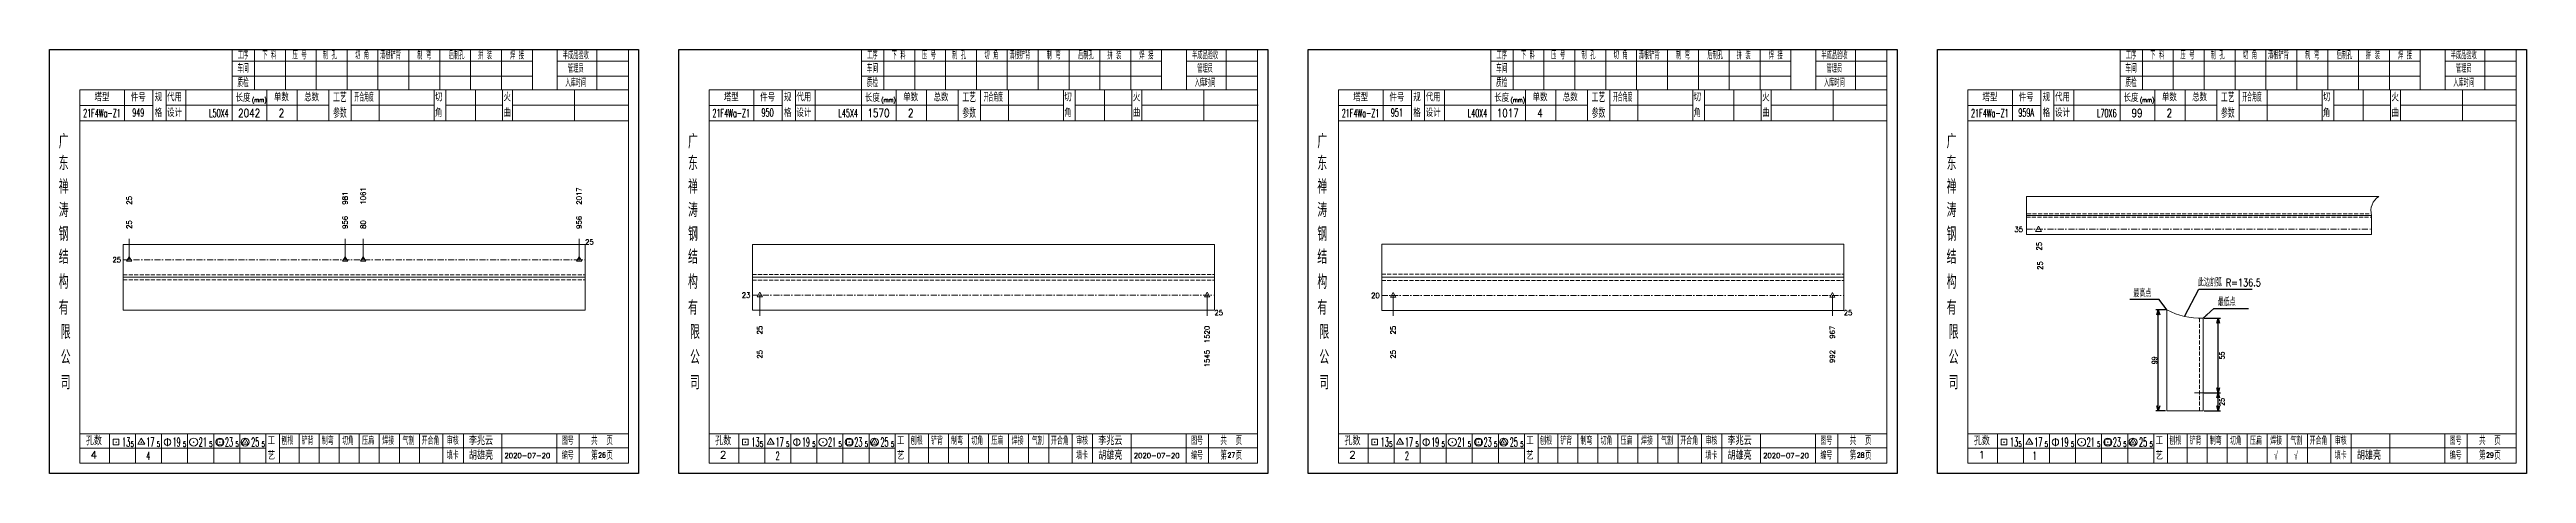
# Model space of a CAD drawing. Extents: x 1310 to 15542, y -76 to 8381.
# Drawn here: x 9320 to 10548, y -76 to 134 of the extents above; entities that cross this region are included whole.
import ezdxf
from ezdxf.enums import TextEntityAlignment as Align

# ---------------------------------------------------------------- set-up
doc = ezdxf.new("R2010")
doc.units = 0
doc.header["$MEASUREMENT"] = 0
doc.linetypes.add('一点画线', pattern=[5.2, 3, -1, 0.2, -1])
doc.linetypes.add('虚线', pattern=[2.75, 2, -0.75])
doc.layers.get('0').update_dxf_attribs({"linetype": 'CONTINUOUS', "lineweight": 25})
doc.layers.get('Defpoints').update_dxf_attribs({"linetype": 'CONTINUOUS'})
for name, color, linetype, lineweight in [('1', 7, 'CONTINUOUS', 25), ('4', 7, 'CONTINUOUS', 25), ('5', 7, 'CONTINUOUS', 25)]:
    doc.layers.add(name, color=color, linetype=linetype, lineweight=lineweight)
doc.styles.add('DimFont', font='simplex.shx', dxfattribs={"width": 0.8, "bigfont": 'gbhzfs.shx'})
doc.styles.get("Standard").update_dxf_attribs({"font": 'simplex.shx', "width": 0.7, "height": 3, "bigfont": 'gbhzfs.shx'})
doc.dimstyles.new('DHDxfDimStyleOpen30', dxfattribs={"dimtxt": 2.5, "dimasz": 2.5, "dimexe": 1.25, "dimexo": 0.625, "dimtad": 2, "dimtxsty": 'DimFont', "dimblk": 'OPEN30', "dimblk1": 'OPEN30', "dimblk2": 'OPEN30', "dimcen": 2.5, "dimadec": 0, "dimazin": 0, "dimtfac": 1, "dimtmove": 0, "dimatfit": 3, "dimfxl": 0, "dimarcsym": 0})

# ---------------------------------------------------------------- blocks, each defined once
blk = doc.blocks.new('孔17.5')
at = {"layer": '5', "color": 7, "linetype": 'Continuous', "lineweight": 13}
for p, q in [((0, 1), (-0.866, -0.5)), ((-0.1, -0.1), (0.1, 0.1)), ((0.1, -0.1), (-0.1, 0.1)), ((0.866, -0.5), (0, 1)), ((-0.866, -0.5), (0.866, -0.5))]:
    blk.add_line(p, q, dxfattribs=at)
blk = doc.blocks.new('_OPEN30')
at = {"color": 0, "linetype": 'ByBlock', "lineweight": -2}
for p, q in [((-1, 0.27), (0, 0)), ((0, 0), (-1, -0.27)), ((0, 0), (-1, 0))]:
    blk.add_line(p, q, dxfattribs=at)
blk = doc.blocks.new('*D365')
at = {"color": 0, "linetype": 'Continuous', "lineweight": -2}
for p, q in [((10369.2, 4.9), (10364.3, 4.9)), ((10365.6, -42.6), (10365.6, 2.4)), ((10369.2, -45.1), (10364.3, -45.1))]:
    blk.add_line(p, q, dxfattribs=at)
at = {"layer": 'Defpoints', "color": 0, "linetype": 'Continuous'}
for p in [(10365.6, 4.9), (10369.8, 4.9), (10369.8, -45.1)]:
    blk.add_point(p, dxfattribs=at)
at = {"color": 0, "linetype": 'Continuous', "lineweight": -2, "xscale": 2.5, "yscale": 2.5, "zscale": 2.5}
for p, rotation in [((10365.6, 4.9), 90), ((10365.6, -45.1), 270)]:
    blk.add_blockref('_OPEN30', p, dxfattribs=dict(at, rotation=rotation))
at = {"color": 0, "linetype": 'Continuous', "insert": (10363.7, -20.1), "char_height": 2.5, "attachment_point": 5, "rotation": 90, "style": 'DimFont'}
blk.add_mtext('99', dxfattribs=at)
blk = doc.blocks.new('*D366')
at = {"color": 0, "linetype": 'Continuous', "lineweight": -2}
for p, q in [((10388.4, -36.2), (10396.5, -36.2)), ((10388.4, -45.1), (10396.5, -45.1)), ((10395.3, -42.6), (10395.3, -38.7))]:
    blk.add_line(p, q, dxfattribs=at)
at = {"layer": 'Defpoints', "color": 0, "linetype": 'Continuous'}
for p in [(10387.8, -36.2), (10395.3, -36.2), (10387.8, -45.1)]:
    blk.add_point(p, dxfattribs=at)
at = {"color": 0, "linetype": 'Continuous', "lineweight": -2, "xscale": 2.5, "yscale": 2.5, "zscale": 2.5}
for p, rotation in [((10395.3, -36.2), 90), ((10395.3, -45.1), 270)]:
    blk.add_blockref('_OPEN30', p, dxfattribs=dict(at, rotation=rotation))
at = {"color": 0, "linetype": 'Continuous', "insert": (10397.2, -40.7), "char_height": 2.5, "attachment_point": 5, "rotation": 90, "style": 'DimFont'}
blk.add_mtext('25', dxfattribs=at)
blk = doc.blocks.new('*D367')
at = {"color": 0, "linetype": 'Continuous', "lineweight": -2}
for p, q in [((10388.4, 0.8), (10396.5, 0.8)), ((10395.3, -33.7), (10395.3, -1.7)), ((10388.4, -36.2), (10396.5, -36.2))]:
    blk.add_line(p, q, dxfattribs=at)
at = {"layer": 'Defpoints', "color": 0, "linetype": 'Continuous'}
for p in [(10387.8, 0.8), (10395.3, 0.8), (10387.8, -36.2)]:
    blk.add_point(p, dxfattribs=at)
at = {"color": 0, "linetype": 'Continuous', "lineweight": -2, "xscale": 2.5, "yscale": 2.5, "zscale": 2.5}
for p, rotation in [((10395.3, 0.8), 90), ((10395.3, -36.2), 270)]:
    blk.add_blockref('_OPEN30', p, dxfattribs=dict(at, rotation=rotation))
at = {"color": 0, "linetype": 'Continuous', "insert": (10397.2, -17.7), "char_height": 2.5, "attachment_point": 5, "rotation": 90, "style": 'DimFont'}
blk.add_mtext('55', dxfattribs=at)
blk = doc.blocks.new('CTJGK')
at = {"color": 6, "linetype": 'Continuous'}
for p, q in [((0, 209.97), (292.13, 209.97)), ((0, 0), (0, 209.97)), ((292.13, 209.97), (292.13, 0)), ((292.13, 0), (0, 0))]:
    blk.add_line(p, q, dxfattribs=at)

msp = doc.modelspace()

# ---------------------------------------------------------------- linework, layer by layer
at = {"color": 7, "linetype": 'Continuous', "lineweight": 18}
for p, q in [((10474.98, 61.091), (10300.175, 61.091)), ((10300.175, 61.091), (10300.175, 42.291)), ((10471.361, 51.691), (10300.175, 51.691)), ((10471.361, 42.291), (10471.361, 51.691)), ((9356.172, 37.234), (9356.172, 4.834)), ((9356.172, 37.234), (9585.302, 37.234)), ((9585.302, 37.234), (9585.302, 4.834)), ((9668.302, 37.367), (9668.302, 4.701)), ((9668.302, 37.367), (9897.432, 37.367)), ((9897.432, 37.367), (9897.432, 4.701)), ((9980.432, 37.534), (9980.432, 4.534)), ((9980.432, 37.534), (10209.562, 37.534)), ((10209.562, 37.534), (10209.562, 4.534)), ((10471.361, 42.291), (10300.175, 42.291)), ((10300.175, 42.291), (10471.361, 42.291)), ((10304.619, 43.772), (10306.119, 46.37)), ((10304.619, 43.772), (10307.619, 43.772)), ((10306.119, 46.37), (10307.619, 43.772)), ((9356.172, 21.034), (9585.302, 21.034)), ((9668.302, 21.034), (9897.432, 21.034)), ((9980.432, 21.034), (10209.562, 21.034)), ((10369.832, 4.907), (10369.832, -45.122)), ((10387.767, 0.758), (10387.767, -45.122)), ((10391.585, -36.225), (10383.546, -36.225)), ((10369.832, -45.122), (10387.767, -45.122))]:
    msp.add_line(p, q, dxfattribs=at)
at = {"color": 1, "linetype": '虚线', "lineweight": 18}
for p, q in [((10300.175, 50.891), (10471.361, 50.891)), ((10300.485, 52.491), (10471.172, 52.491)), ((9356.172, 22.234), (9585.302, 22.234)), ((9356.172, 19.834), (9585.302, 19.834)), ((9668.302, 22.367), (9897.432, 22.367)), ((9668.302, 19.701), (9897.432, 19.701)), ((9980.432, 22.534), (10209.562, 22.534)), ((9980.432, 19.534), (10209.562, 19.534)), ((10386.089, 0.745), (10386.089, -45.122))]:
    msp.add_line(p, q, dxfattribs=at)
at = {"color": 7, "linetype": 'Continuous', "lineweight": 13}
for p, q in [((9359.172, 29.734), (9359.172, 40.034)), ((9466.248, 29.734), (9466.248, 40.034)), ((9475.225, 29.734), (9475.225, 40.034)), ((9582.302, 29.734), (9582.302, 40.034)), ((9671.95, 12.201), (9671.95, 2.034)), ((9893.783, 12.201), (9893.783, 2.034)), ((9986.064, 12.034), (9986.064, 2.034)), ((10203.929, 12.034), (10203.929, 2.034))]:
    msp.add_line(p, q, dxfattribs=at)
at = {"color": 3, "linetype": '一点画线', "lineweight": 13}
for p, q in [((10300.175, 44.891), (10471.361, 44.891)), ((9356.172, 29.734), (9585.302, 29.734)), ((9668.302, 12.201), (9897.432, 12.201)), ((9980.432, 12.034), (10209.562, 12.034))]:
    msp.add_line(p, q, dxfattribs=at)
at = {"color": 0, "linetype": 'Continuous'}
for p, q in [((10378.53, 1.667), (10385.659, 15.107)), ((10385.659, 15.107), (10412.109, 15.107))]:
    msp.add_line(p, q, dxfattribs=at)
at = {"color": 7, "linetype": 'Continuous', "lineweight": 18}
for centre, radius, start, end in [((10479.359, 54.009), 8.327, 121.726056, 196.16077), ((10386.642, 36.734), 35.993, 242.158901, 271.790411)]:
    msp.add_arc(centre, radius, start, end, dxfattribs=at)
at = {"layer": '1', "color": 7, "linetype": 'Continuous', "lineweight": 18}
for p, q in [((9356.172, 4.834), (9585.302, 4.834)), ((9668.302, 4.701), (9897.432, 4.701)), ((9980.432, 4.534), (10209.562, 4.534))]:
    msp.add_line(p, q, dxfattribs=at)
at = {"layer": '4', "color": 1, "linetype": 'Continuous', "lineweight": 18}
for p, q in [((9319.672, 133.861), (9319.672, -76.109)), ((9611.802, 133.861), (9319.672, 133.861)), ((9410.302, 133.861), (9410.302, 114.021)), ((9559.142, 128.131), (9410.302, 128.131)), ((9421.332, 133.861), (9421.332, 114.001)), ((9436.642, 133.861), (9436.642, 114.001)), ((9451.962, 133.861), (9451.962, 114.001)), ((9467.272, 133.861), (9467.272, 114.001)), ((9482.582, 133.861), (9482.582, 114.001)), ((9497.892, 133.861), (9497.892, 114.001)), ((9513.212, 133.861), (9513.212, 114.001)), ((9528.522, 133.861), (9528.522, 114.001)), ((9543.832, 133.861), (9543.832, 114.001)), ((9559.142, 133.861), (9559.142, 114.021)), ((9559.142, 133.861), (9559.142, 114.001)), ((9571.422, 133.861), (9571.422, 114.001)), ((9606.752, 128.131), (9571.422, 128.131)), ((9591.172, 133.861), (9591.172, 114.001)), ((9606.752, 133.861), (9606.752, 114.001)), ((9611.802, 104.061), (9611.802, 133.861)), ((9631.802, 133.861), (9631.802, -76.109)), ((9923.932, 133.861), (9631.802, 133.861)), ((9722.432, 133.861), (9722.432, 114.021)), ((9871.272, 128.131), (9722.432, 128.131)), ((9733.462, 133.861), (9733.462, 114.001)), ((9748.772, 133.861), (9748.772, 114.001)), ((9764.092, 133.861), (9764.092, 114.001)), ((9779.402, 133.861), (9779.402, 114.001)), ((9794.712, 133.861), (9794.712, 114.001)), ((9810.022, 133.861), (9810.022, 114.001)), ((9825.342, 133.861), (9825.342, 114.001)), ((9840.652, 133.861), (9840.652, 114.001)), ((9855.962, 133.861), (9855.962, 114.001)), ((9871.272, 133.861), (9871.272, 114.021)), ((9871.272, 133.861), (9871.272, 114.001)), ((9883.552, 133.861), (9883.552, 114.001)), ((9918.882, 128.131), (9883.552, 128.131)), ((9903.302, 133.861), (9903.302, 114.001)), ((9918.882, 133.861), (9918.882, 114.001)), ((9923.932, 104.061), (9923.932, 133.861)), ((9943.932, 133.861), (9943.932, -76.109)), ((10236.062, 133.861), (9943.932, 133.861)), ((10034.562, 133.861), (10034.562, 114.021)), ((10183.402, 128.131), (10034.562, 128.131)), ((10045.592, 133.861), (10045.592, 114.001)), ((10060.902, 133.861), (10060.902, 114.001)), ((10076.222, 133.861), (10076.222, 114.001)), ((10091.532, 133.861), (10091.532, 114.001)), ((10106.842, 133.861), (10106.842, 114.001)), ((10122.152, 133.861), (10122.152, 114.001)), ((10137.472, 133.861), (10137.472, 114.001)), ((10152.782, 133.861), (10152.782, 114.001)), ((10168.092, 133.861), (10168.092, 114.001)), ((10183.402, 133.861), (10183.402, 114.021)), ((10183.402, 133.861), (10183.402, 114.001)), ((10195.682, 133.861), (10195.682, 114.001)), ((10231.012, 128.131), (10195.682, 128.131)), ((10215.432, 133.861), (10215.432, 114.001)), ((10231.012, 133.861), (10231.012, 114.001)), ((10236.062, 104.061), (10236.062, 133.861)), ((10256.062, 133.861), (10256.062, -76.109)), ((10548.192, 133.861), (10256.062, 133.861)), ((10346.692, 133.861), (10346.692, 114.021)), ((10495.532, 128.131), (10346.692, 128.131)), ((10357.722, 133.861), (10357.722, 114.001)), ((10373.032, 133.861), (10373.032, 114.001)), ((10388.352, 133.861), (10388.352, 114.001)), ((10403.662, 133.861), (10403.662, 114.001)), ((10418.972, 133.861), (10418.972, 114.001)), ((10434.282, 133.861), (10434.282, 114.001)), ((10449.602, 133.861), (10449.602, 114.001)), ((10464.912, 133.861), (10464.912, 114.001)), ((10480.222, 133.861), (10480.222, 114.001)), ((10495.532, 133.861), (10495.532, 114.021)), ((10495.532, 133.861), (10495.532, 114.001)), ((10507.812, 133.861), (10507.812, 114.001)), ((10543.142, 128.131), (10507.812, 128.131)), ((10527.562, 133.861), (10527.562, 114.001)), ((10543.142, 133.861), (10543.142, 114.001)), ((10548.192, 104.061), (10548.192, 133.861)), ((9334.682, 114.001), (9334.682, -71.059)), ((9606.752, 114.001), (9334.682, 114.001)), ((9356.802, 114.011), (9356.802, 98.591)), ((9370.952, 98.591), (9370.952, 114.001)), ((9377.452, 98.591), (9377.452, 114.001)), ((9387.322, 114.001), (9387.322, 98.591)), ((9559.142, 120.651), (9410.302, 120.651)), ((9410.302, 114.021), (9410.302, 98.591)), ((9427.422, 114.001), (9427.422, 98.591)), ((9442.472, 114.001), (9442.472, 98.591)), ((9458.172, 114.001), (9458.172, 98.591)), ((9469.232, 114.001), (9469.232, 98.591)), ((9483.182, 114.001), (9483.182, 98.591)), ((9510.482, 114.001), (9510.482, 98.591)), ((9516.242, 114.001), (9516.242, 98.591)), ((9530.862, 114.001), (9530.862, 98.591)), ((9544.322, 114.001), (9544.322, 98.591)), ((9549.312, 114.001), (9549.312, 98.591)), ((9606.752, 120.651), (9571.422, 120.651)), ((9580.052, 114.001), (9580.052, 98.591)), ((9606.752, -71.059), (9606.752, 114.001)), ((9646.812, 114.001), (9646.812, -71.059)), ((9918.882, 114.001), (9646.812, 114.001)), ((9668.932, 114.011), (9668.932, 98.591)), ((9683.082, 98.591), (9683.082, 114.001)), ((9689.582, 98.591), (9689.582, 114.001)), ((9699.452, 114.001), (9699.452, 98.591)), ((9871.272, 120.651), (9722.432, 120.651)), ((9722.432, 114.021), (9722.432, 98.591)), ((9739.552, 114.001), (9739.552, 98.591)), ((9754.602, 114.001), (9754.602, 98.591)), ((9770.302, 114.001), (9770.302, 98.591)), ((9781.362, 114.001), (9781.362, 98.591)), ((9795.312, 114.001), (9795.312, 98.591)), ((9822.612, 114.001), (9822.612, 98.591)), ((9828.372, 114.001), (9828.372, 98.591)), ((9842.992, 114.001), (9842.992, 98.591)), ((9856.452, 114.001), (9856.452, 98.591)), ((9861.442, 114.001), (9861.442, 98.591)), ((9918.882, 120.651), (9883.552, 120.651)), ((9892.182, 114.001), (9892.182, 98.591)), ((9918.882, -71.059), (9918.882, 114.001)), ((9958.942, 114.001), (9958.942, -71.059)), ((10231.012, 114.001), (9958.942, 114.001)), ((9981.062, 114.011), (9981.062, 98.591)), ((9995.212, 98.591), (9995.212, 114.001)), ((10001.712, 98.591), (10001.712, 114.001)), ((10011.582, 114.001), (10011.582, 98.591)), ((10183.402, 120.651), (10034.562, 120.651)), ((10034.562, 114.021), (10034.562, 98.591)), ((10051.682, 114.001), (10051.682, 98.591)), ((10066.732, 114.001), (10066.732, 98.591)), ((10082.432, 114.001), (10082.432, 98.591)), ((10093.492, 114.001), (10093.492, 98.591)), ((10107.442, 114.001), (10107.442, 98.591)), ((10134.742, 114.001), (10134.742, 98.591)), ((10140.502, 114.001), (10140.502, 98.591)), ((10155.122, 114.001), (10155.122, 98.591)), ((10168.582, 114.001), (10168.582, 98.591)), ((10173.572, 114.001), (10173.572, 98.591)), ((10231.012, 120.651), (10195.682, 120.651)), ((10204.312, 114.001), (10204.312, 98.591)), ((10231.012, -71.059), (10231.012, 114.001)), ((10271.072, 114.001), (10271.072, -71.059)), ((10543.142, 114.001), (10271.072, 114.001)), ((10293.192, 114.011), (10293.192, 98.591)), ((10307.342, 98.591), (10307.342, 114.001)), ((10313.842, 98.591), (10313.842, 114.001)), ((10323.712, 114.001), (10323.712, 98.591)), ((10495.532, 120.651), (10346.692, 120.651)), ((10346.692, 114.021), (10346.692, 98.591)), ((10363.812, 114.001), (10363.812, 98.591)), ((10378.862, 114.001), (10378.862, 98.591)), ((10394.562, 114.001), (10394.562, 98.591)), ((10405.622, 114.001), (10405.622, 98.591)), ((10419.572, 114.001), (10419.572, 98.591)), ((10446.872, 114.001), (10446.872, 98.591)), ((10452.632, 114.001), (10452.632, 98.591)), ((10467.252, 114.001), (10467.252, 98.591)), ((10480.712, 114.001), (10480.712, 98.591)), ((10485.702, 114.001), (10485.702, 98.591)), ((10543.142, 120.651), (10507.812, 120.651)), ((10516.442, 114.001), (10516.442, 98.591)), ((10543.142, -71.059), (10543.142, 114.001)), ((9370.952, 106.241), (9334.682, 106.241)), ((9606.932, 98.591), (9334.682, 98.591)), ((9458.172, 106.291), (9377.452, 106.291)), ((9469.232, 106.291), (9510.482, 106.291)), ((9516.242, 106.291), (9544.322, 106.291)), ((9549.312, 106.291), (9606.932, 106.291)), ((9611.802, -76.109), (9611.802, 104.061)), ((9683.082, 106.241), (9646.812, 106.241)), ((9919.062, 98.591), (9646.812, 98.591)), ((9770.302, 106.291), (9689.582, 106.291)), ((9781.362, 106.291), (9822.612, 106.291)), ((9828.372, 106.291), (9856.452, 106.291)), ((9861.442, 106.291), (9919.062, 106.291)), ((9923.932, -76.109), (9923.932, 104.061)), ((9995.212, 106.241), (9958.942, 106.241)), ((10231.192, 98.591), (9958.942, 98.591)), ((10082.432, 106.291), (10001.712, 106.291)), ((10093.492, 106.291), (10134.742, 106.291)), ((10140.502, 106.291), (10168.582, 106.291)), ((10173.572, 106.291), (10231.192, 106.291)), ((10236.062, -76.109), (10236.062, 104.061)), ((10307.342, 106.241), (10271.072, 106.241)), ((10543.322, 98.591), (10271.072, 98.591)), ((10394.562, 106.291), (10313.842, 106.291)), ((10405.622, 106.291), (10446.872, 106.291)), ((10452.632, 106.291), (10480.712, 106.291)), ((10485.702, 106.291), (10543.322, 106.291)), ((10548.192, -76.109), (10548.192, 104.061)), ((9334.682, -56.529), (9606.752, -56.529)), ((9349.372, -56.529), (9349.372, -71.059)), ((9362.302, -71.059), (9362.302, -56.529)), ((9375.232, -56.529), (9375.232, -71.059)), ((9388.152, -71.059), (9388.152, -56.529)), ((9401.082, -56.529), (9401.082, -71.059)), ((9414.012, -71.059), (9414.012, -56.529)), ((9426.932, -71.059), (9426.932, -56.529)), ((9433.802, -71.059), (9433.802, -56.529)), ((9443.462, -71.059), (9443.462, -56.529)), ((9453.402, -71.059), (9453.402, -56.529)), ((9463.342, -71.059), (9463.342, -56.529)), ((9473.292, -71.059), (9473.292, -56.529)), ((9483.232, -71.059), (9483.232, -56.529)), ((9493.172, -71.059), (9493.172, -56.529)), ((9503.122, -71.059), (9503.122, -56.529)), ((9514.762, -71.059), (9514.762, -56.529)), ((9524.912, -71.059), (9524.912, -56.529)), ((9543.972, -71.059), (9543.972, -56.529)), ((9571.352, -71.059), (9571.352, -56.529)), ((9582.312, -71.059), (9582.312, -56.529)), ((9646.812, -56.529), (9918.882, -56.529)), ((9661.502, -56.529), (9661.502, -71.059)), ((9674.432, -71.059), (9674.432, -56.529)), ((9687.362, -56.529), (9687.362, -71.059)), ((9700.282, -71.059), (9700.282, -56.529)), ((9713.212, -56.529), (9713.212, -71.059)), ((9726.142, -71.059), (9726.142, -56.529)), ((9739.062, -71.059), (9739.062, -56.529)), ((9745.932, -71.059), (9745.932, -56.529)), ((9755.592, -71.059), (9755.592, -56.529)), ((9765.532, -71.059), (9765.532, -56.529)), ((9775.472, -71.059), (9775.472, -56.529)), ((9785.422, -71.059), (9785.422, -56.529)), ((9795.362, -71.059), (9795.362, -56.529)), ((9805.302, -71.059), (9805.302, -56.529)), ((9815.252, -71.059), (9815.252, -56.529)), ((9826.892, -71.059), (9826.892, -56.529)), ((9837.042, -71.059), (9837.042, -56.529)), ((9856.102, -71.059), (9856.102, -56.529)), ((9883.482, -71.059), (9883.482, -56.529)), ((9894.442, -71.059), (9894.442, -56.529)), ((9958.942, -56.529), (10231.012, -56.529)), ((9973.632, -56.529), (9973.632, -71.059)), ((9986.562, -71.059), (9986.562, -56.529)), ((9999.492, -56.529), (9999.492, -71.059)), ((10012.412, -71.059), (10012.412, -56.529)), ((10025.342, -56.529), (10025.342, -71.059)), ((10038.272, -71.059), (10038.272, -56.529)), ((10051.192, -71.059), (10051.192, -56.529)), ((10058.062, -71.059), (10058.062, -56.529)), ((10067.722, -71.059), (10067.722, -56.529)), ((10077.662, -71.059), (10077.662, -56.529)), ((10087.602, -71.059), (10087.602, -56.529)), ((10097.552, -71.059), (10097.552, -56.529)), ((10107.492, -71.059), (10107.492, -56.529)), ((10117.432, -71.059), (10117.432, -56.529)), ((10127.382, -71.059), (10127.382, -56.529)), ((10139.022, -71.059), (10139.022, -56.529)), ((10149.172, -71.059), (10149.172, -56.529)), ((10168.232, -71.059), (10168.232, -56.529)), ((10195.612, -71.059), (10195.612, -56.529)), ((10206.572, -71.059), (10206.572, -56.529)), ((10271.072, -56.529), (10543.142, -56.529)), ((10285.762, -56.529), (10285.762, -71.059)), ((10298.692, -71.059), (10298.692, -56.529)), ((10311.622, -56.529), (10311.622, -71.059)), ((10324.542, -71.059), (10324.542, -56.529)), ((10337.472, -56.529), (10337.472, -71.059)), ((10350.402, -71.059), (10350.402, -56.529)), ((10363.322, -71.059), (10363.322, -56.529)), ((10370.192, -71.059), (10370.192, -56.529)), ((10379.852, -71.059), (10379.852, -56.529)), ((10389.792, -71.059), (10389.792, -56.529)), ((10399.732, -71.059), (10399.732, -56.529)), ((10409.682, -71.059), (10409.682, -56.529)), ((10419.622, -71.059), (10419.622, -56.529)), ((10429.562, -71.059), (10429.562, -56.529)), ((10439.512, -71.059), (10439.512, -56.529)), ((10451.152, -71.059), (10451.152, -56.529)), ((10461.302, -71.059), (10461.302, -56.529)), ((10480.362, -71.059), (10480.362, -56.529)), ((10507.742, -71.059), (10507.742, -56.529)), ((10518.702, -71.059), (10518.702, -56.529)), ((9426.932, -63.659), (9334.682, -63.659)), ((9334.682, -71.059), (9606.752, -71.059)), ((9433.762, -63.499), (9606.752, -63.499)), ((9739.062, -63.659), (9646.812, -63.659)), ((9646.812, -71.059), (9918.882, -71.059)), ((9745.892, -63.499), (9918.882, -63.499)), ((10051.192, -63.659), (9958.942, -63.659)), ((9958.942, -71.059), (10231.012, -71.059)), ((10058.022, -63.499), (10231.012, -63.499)), ((10363.322, -63.659), (10271.072, -63.659)), ((10271.072, -71.059), (10543.142, -71.059)), ((10370.152, -63.499), (10543.142, -63.499)), ((9319.672, -76.109), (9611.802, -76.109)), ((9631.802, -76.109), (9923.932, -76.109)), ((9943.932, -76.109), (10236.062, -76.109)), ((10256.062, -76.109), (10548.192, -76.109))]:
    msp.add_line(p, q, dxfattribs=at)
at = {"layer": '4', "color": 7, "linetype": 'Continuous', "lineweight": 13}
for p, q in [((9351.258, -62.023), (9351.258, -59.195)), ((9351.258, -59.195), (9354.086, -59.195)), ((9352.472, -60.809), (9352.872, -60.409)), ((9352.872, -60.809), (9352.472, -60.409)), ((9354.086, -59.195), (9354.086, -62.023)), ((9365.172, -58.609), (9363.44, -61.609)), ((9364.972, -60.809), (9365.372, -60.409)), ((9365.372, -60.809), (9364.972, -60.409)), ((9366.904, -61.609), (9365.172, -58.609)), ((9378.172, -58.609), (9378.172, -62.609)), ((9390.972, -60.809), (9391.372, -60.409)), ((9391.372, -60.809), (9390.972, -60.409)), ((9402.758, -62.023), (9402.758, -59.195)), ((9402.758, -59.195), (9405.586, -59.195)), ((9403.972, -60.809), (9404.372, -60.409)), ((9404.372, -60.809), (9403.972, -60.409)), ((9405.586, -59.195), (9405.586, -62.023)), ((9416.672, -58.609), (9414.94, -61.609)), ((9416.472, -60.809), (9416.872, -60.409)), ((9416.872, -60.809), (9416.472, -60.409)), ((9418.404, -61.609), (9416.672, -58.609)), ((9663.388, -62.023), (9663.388, -59.195)), ((9663.388, -59.195), (9666.216, -59.195)), ((9664.602, -60.809), (9665.002, -60.409)), ((9665.002, -60.809), (9664.602, -60.409)), ((9666.216, -59.195), (9666.216, -62.023)), ((9677.302, -58.609), (9675.57, -61.609)), ((9677.102, -60.809), (9677.502, -60.409)), ((9677.502, -60.809), (9677.102, -60.409)), ((9679.034, -61.609), (9677.302, -58.609)), ((9690.302, -58.609), (9690.302, -62.609)), ((9703.102, -60.809), (9703.502, -60.409)), ((9703.502, -60.809), (9703.102, -60.409)), ((9714.888, -62.023), (9714.888, -59.195)), ((9714.888, -59.195), (9717.716, -59.195)), ((9716.102, -60.809), (9716.502, -60.409)), ((9716.502, -60.809), (9716.102, -60.409)), ((9717.716, -59.195), (9717.716, -62.023)), ((9728.802, -58.609), (9727.07, -61.609)), ((9728.602, -60.809), (9729.002, -60.409)), ((9729.002, -60.809), (9728.602, -60.409)), ((9730.534, -61.609), (9728.802, -58.609)), ((9975.518, -62.023), (9975.518, -59.195)), ((9975.518, -59.195), (9978.346, -59.195)), ((9976.732, -60.809), (9977.132, -60.409)), ((9977.132, -60.809), (9976.732, -60.409)), ((9978.346, -59.195), (9978.346, -62.023)), ((9989.432, -58.609), (9987.7, -61.609)), ((9989.232, -60.809), (9989.632, -60.409)), ((9989.632, -60.809), (9989.232, -60.409)), ((9991.164, -61.609), (9989.432, -58.609)), ((10002.432, -58.609), (10002.432, -62.609)), ((10015.232, -60.809), (10015.632, -60.409)), ((10015.632, -60.809), (10015.232, -60.409)), ((10027.018, -62.023), (10027.018, -59.195)), ((10027.018, -59.195), (10029.846, -59.195)), ((10028.232, -60.809), (10028.632, -60.409)), ((10028.632, -60.809), (10028.232, -60.409)), ((10029.846, -59.195), (10029.846, -62.023)), ((10040.932, -58.609), (10039.2, -61.609)), ((10040.732, -60.809), (10041.132, -60.409)), ((10041.132, -60.809), (10040.732, -60.409)), ((10042.664, -61.609), (10040.932, -58.609)), ((10287.648, -62.023), (10287.648, -59.195)), ((10287.648, -59.195), (10290.476, -59.195)), ((10288.862, -60.809), (10289.262, -60.409)), ((10289.262, -60.809), (10288.862, -60.409)), ((10290.476, -59.195), (10290.476, -62.023)), ((10301.562, -58.609), (10299.83, -61.609)), ((10301.362, -60.809), (10301.762, -60.409)), ((10301.762, -60.809), (10301.362, -60.409)), ((10303.294, -61.609), (10301.562, -58.609)), ((10314.562, -58.609), (10314.562, -62.609)), ((10327.362, -60.809), (10327.762, -60.409)), ((10327.762, -60.809), (10327.362, -60.409)), ((10339.148, -62.023), (10339.148, -59.195)), ((10339.148, -59.195), (10341.976, -59.195)), ((10340.362, -60.809), (10340.762, -60.409)), ((10340.762, -60.809), (10340.362, -60.409)), ((10341.976, -59.195), (10341.976, -62.023)), ((10353.062, -58.609), (10351.33, -61.609)), ((10352.862, -60.809), (10353.262, -60.409)), ((10353.262, -60.809), (10352.862, -60.409)), ((10354.794, -61.609), (10353.062, -58.609)), ((9354.086, -62.023), (9351.258, -62.023)), ((9363.44, -61.609), (9366.904, -61.609)), ((9405.586, -62.023), (9402.758, -62.023)), ((9414.94, -61.609), (9418.404, -61.609)), ((9666.216, -62.023), (9663.388, -62.023)), ((9675.57, -61.609), (9679.034, -61.609)), ((9717.716, -62.023), (9714.888, -62.023)), ((9727.07, -61.609), (9730.534, -61.609)), ((9978.346, -62.023), (9975.518, -62.023)), ((9987.7, -61.609), (9991.164, -61.609)), ((10029.846, -62.023), (10027.018, -62.023)), ((10039.2, -61.609), (10042.664, -61.609)), ((10290.476, -62.023), (10287.648, -62.023)), ((10299.83, -61.609), (10303.294, -61.609)), ((10341.976, -62.023), (10339.148, -62.023)), ((10351.33, -61.609), (10354.794, -61.609))]:
    msp.add_line(p, q, dxfattribs=at)
for centre, radius in [((9378.172, -60.609), 1.6), ((9391.172, -60.609), 2), ((9404.172, -60.609), 2), ((9416.672, -60.609), 2), ((9690.302, -60.609), 1.6), ((9703.302, -60.609), 2), ((9716.302, -60.609), 2), ((9728.802, -60.609), 2), ((10002.432, -60.609), 1.6), ((10015.432, -60.609), 2), ((10028.432, -60.609), 2), ((10040.932, -60.609), 2), ((10314.562, -60.609), 1.6), ((10327.562, -60.609), 2), ((10340.562, -60.609), 2), ((10353.062, -60.609), 2)]:
    msp.add_circle(centre, radius, dxfattribs=at)

# ---------------------------------------------------------------- block references
at = {"color": 0, "linetype": 'Continuous'}
for p in [(9319.672, -76.109), (9631.802, -76.109), (9943.932, -76.109), (10256.062, -76.109)]:
    msp.add_blockref('CTJGK', p, dxfattribs=at)
at = {"color": 8, "linetype": 'Continuous', "lineweight": 9, "xscale": 1.5, "yscale": 1.5, "zscale": 1.5}
for p in [(9359.172, 29.734), (9466.248, 29.734), (9475.225, 29.734), (9582.302, 29.734)]:
    msp.add_blockref('孔17.5', p, dxfattribs=at)
at = {"layer": '1', "color": 8, "linetype": 'Continuous', "lineweight": 9, "xscale": 1.5, "yscale": 1.5, "zscale": 1.5}
for p in [(9671.95, 12.201), (9893.783, 12.201), (9986.064, 12.034), (10203.929, 12.034)]:
    msp.add_blockref('孔17.5', p, dxfattribs=at)

# ---------------------------------------------------------------- texts
at = {"color": 7, "linetype": 'Continuous', "lineweight": 13}
for s, p in [('981', (9466.248, 57.034)), ('1061', (9475.225, 57.034)), ('2017', (9582.302, 57.034)), ('25', (9359.172, 57.034))]:
    msp.add_text(s, height=2.5, rotation=90, dxfattribs=at).set_placement(p, align=Align.MIDDLE_LEFT)
at = {"color": 8, "linetype": 'Continuous', "lineweight": 9}
for s, p in [('956', (9466.248, 45.034)), ('956', (9582.302, 45.034)), ('25', (9359.172, 45.034)), ('80', (9475.225, 45.034))]:
    msp.add_text(s, height=2.5, rotation=90, dxfattribs=at).set_placement(p, align=Align.MIDDLE_LEFT)
at = {"color": 7, "linetype": 'Continuous', "lineweight": 13}
msp.add_text('25', height=2.5, dxfattribs=at).set_placement((9585.302, 38.534), align=Align.MIDDLE_LEFT)
for s, p in [('35', (10298.515, 44.767)), ('25', (9355.172, 29.734)), ('23', (9667.302, 12.201)), ('20', (9979.432, 12.034))]:
    msp.add_text(s, height=2.5, dxfattribs=at).set_placement(p, align=Align.MIDDLE_RIGHT)
at = {"layer": '1', "color": 7, "linetype": 'Continuous', "lineweight": 13}
for p in [(10307.755, 34.327), (10308.253, 24.74)]:
    msp.add_text('25', height=2.5, rotation=90, dxfattribs=at).set_placement(p)
for p in [(9897.432, 3.534), (10209.562, 3.534)]:
    msp.add_text('25', height=2.5, dxfattribs=at).set_placement(p, align=Align.MIDDLE_LEFT)
at = {"layer": '1', "color": 8, "linetype": 'Continuous', "lineweight": 9}
for s, p in [('25', (9671.95, -2.966)), ('1520', (9893.783, -2.966)), ('25', (9986.064, -2.966)), ('967', (10203.929, -2.966))]:
    msp.add_text(s, height=2.5, rotation=90, dxfattribs=at).set_placement(p, align=Align.MIDDLE_RIGHT)
at = {"layer": '1', "color": 7, "linetype": 'Continuous', "lineweight": 13}
for s, p in [('25', (9671.95, -14.966)), ('1545', (9893.783, -14.966)), ('25', (9986.064, -14.966)), ('992', (10203.929, -14.966))]:
    msp.add_text(s, height=2.5, rotation=90, dxfattribs=at).set_placement(p, align=Align.MIDDLE_RIGHT)
at = {"layer": '4', "color": 1, "linetype": 'Continuous', "lineweight": 25}
for s, height, width, p in [('车间', 4, 0.7, (9415.672, 124.391)), ('工序', 3.7, 0.7, (9415.672, 130.991)), ('下 料', 3.7, 0.7, (9428.672, 130.991)), ('压 号', 3.7, 0.7, (9443.672, 130.991)), ('制 孔', 3.7, 0.7, (9458.672, 130.991)), ('切 角', 3.7, 0.7, (9474.672, 130.991)), ('清根铲背 ', 3.7, 0.7, (9489.672, 130.991)), (' 制 弯', 3.7, 0.7, (9504.672, 130.991)), (' 后制孔', 3.7, 0.7, (9520.672, 130.991)), ('拼 装', 3.7, 0.7, (9535.672, 130.991)), (' 焊 接', 3.7, 0.7, (9550.672, 130.991)), ('半成品验收', 3.7, 0.7, (9580.672, 130.991)), ('管理员', 3.7, 0.7, (9580.672, 124.391)), ('车间', 4, 0.7, (9727.802, 124.391)), ('工序', 3.7, 0.7, (9727.802, 130.991)), ('下 料', 3.7, 0.7, (9740.802, 130.991)), ('压 号', 3.7, 0.7, (9755.802, 130.991)), ('制 孔', 3.7, 0.7, (9770.802, 130.991)), ('切 角', 3.7, 0.7, (9786.802, 130.991)), ('清根铲背 ', 3.7, 0.7, (9801.802, 130.991)), (' 制 弯', 3.7, 0.7, (9816.802, 130.991)), (' 后制孔', 3.7, 0.7, (9832.802, 130.991)), ('拼 装', 3.7, 0.7, (9847.802, 130.991)), (' 焊 接', 3.7, 0.7, (9862.802, 130.991)), ('半成品验收', 3.7, 0.7, (9892.802, 130.991)), ('管理员', 3.7, 0.7, (9892.802, 124.391)), ('车间', 4, 0.7, (10039.932, 124.391)), ('工序', 3.7, 0.7, (10039.932, 130.991)), ('下 料', 3.7, 0.7, (10052.932, 130.991)), ('压 号', 3.7, 0.7, (10067.932, 130.991)), ('制 孔', 3.7, 0.7, (10082.932, 130.991)), ('切 角', 3.7, 0.7, (10098.932, 130.991)), ('清根铲背 ', 3.7, 0.7, (10113.932, 130.991)), (' 制 弯', 3.7, 0.7, (10128.932, 130.991)), (' 后制孔', 3.7, 0.7, (10144.932, 130.991)), ('拼 装', 3.7, 0.7, (10159.932, 130.991)), (' 焊 接', 3.7, 0.7, (10174.932, 130.991)), ('半成品验收', 3.7, 0.7, (10204.932, 130.991)), ('管理员', 3.7, 0.7, (10204.932, 124.391)), ('车间', 4, 0.7, (10352.062, 124.391)), ('工序', 3.7, 0.7, (10352.062, 130.991)), ('下 料', 3.7, 0.7, (10365.062, 130.991)), ('压 号', 3.7, 0.7, (10380.062, 130.991)), ('制 孔', 3.7, 0.7, (10395.062, 130.991)), ('切 角', 3.7, 0.7, (10411.062, 130.991)), ('清根铲背 ', 3.7, 0.7, (10426.062, 130.991)), (' 制 弯', 3.7, 0.7, (10441.062, 130.991)), (' 后制孔', 3.7, 0.7, (10457.062, 130.991)), ('拼 装', 3.7, 0.7, (10472.062, 130.991)), (' 焊 接', 3.7, 0.7, (10487.062, 130.991)), ('半成品验收', 3.7, 0.7, (10517.062, 130.991)), ('管理员', 3.7, 0.7, (10517.062, 124.391)), ('质检', 4, 0.7, (9415.672, 117.331)), ('工艺', 4.8, 0.7, (9463.672, 110.151)), ('开合角度', 4, 0.6, (9475.672, 110.151)), ('入库时间', 3.7, 0.7, (9580.672, 117.331)), ('质检', 4, 0.7, (9727.802, 117.331)), ('工艺', 4.8, 0.7, (9775.802, 110.151)), ('开合角度', 4, 0.6, (9787.802, 110.151)), ('入库时间', 3.7, 0.7, (9892.802, 117.331)), ('质检', 4, 0.7, (10039.932, 117.331)), ('工艺', 4.8, 0.7, (10087.932, 110.151)), ('开合角度', 4, 0.6, (10099.932, 110.151)), ('入库时间', 3.7, 0.7, (10204.932, 117.331)), ('质检', 4, 0.7, (10352.062, 117.331)), ('工艺', 4.8, 0.7, (10400.062, 110.151)), ('开合角度', 4, 0.6, (10412.062, 110.151)), ('入库时间', 3.7, 0.7, (10517.062, 117.331)), ('21F4Wa-Z1', 4, 0.5, (9345.672, 102.411)), ('949', 4, 0.5, (9363.672, 102.661)), ('L50X4', 4, 0.5, (9403.672, 102.391)), ('2042', 4, 0.8, (9418.672, 102.441)), ('(mm)', 2.24, 0.7, (9423.672, 108.891)), ('2', 4, 0.8, (9434.672, 102.441)), ('参数', 4.8, 0.7, (9463.672, 102.441)), ('21F4Wa-Z1', 4, 0.5, (9657.802, 102.411)), ('950', 4, 0.5, (9675.802, 102.661)), ('L45X4', 4, 0.5, (9715.802, 102.391)), ('1570', 4, 0.8, (9730.802, 102.441)), ('(mm)', 2.24, 0.7, (9735.802, 108.891)), ('2', 4, 0.8, (9746.802, 102.441)), ('参数', 4.8, 0.7, (9775.802, 102.441)), ('21F4Wa-Z1', 4, 0.5, (9969.932, 102.411)), ('951', 4, 0.5, (9987.932, 102.661)), ('L40X4', 4, 0.5, (10027.932, 102.391)), ('1017', 4, 0.8, (10042.932, 102.441)), ('(mm)', 2.24, 0.7, (10047.932, 108.891)), ('4', 4, 0.8, (10058.932, 102.441)), ('参数', 4.8, 0.7, (10087.932, 102.441)), ('21F4Wa-Z1', 4, 0.5, (10282.062, 102.411)), ('959A', 4, 0.5, (10300.062, 102.661)), ('L70X6', 4, 0.5, (10340.062, 102.391)), ('99', 4, 0.8, (10355.062, 102.441)), ('(mm)', 2.24, 0.7, (10360.062, 108.891)), ('2', 4, 0.8, (10371.062, 102.441)), ('参数', 4.8, 0.7, (10400.062, 102.441)), ('广', 6.96, 0.7, (9326.672, 88.361)), ('广', 6.96, 0.7, (9638.802, 88.361)), ('广', 6.96, 0.7, (9950.932, 88.361)), ('广', 6.96, 0.7, (10263.062, 88.361)), ('东', 6.96, 0.7, (9326.672, 77.571)), ('东', 6.96, 0.7, (9638.802, 77.571)), ('东', 6.96, 0.7, (9950.932, 77.571)), ('东', 6.96, 0.7, (10263.062, 77.571)), ('禅', 6.96, 0.7, (9326.672, 65.981)), ('禅', 6.96, 0.7, (9638.802, 65.981)), ('禅', 6.96, 0.7, (9950.932, 65.981)), ('禅', 6.96, 0.7, (10263.062, 65.981)), ('涛', 6.96, 0.7, (9326.672, 54.381)), ('涛', 6.96, 0.7, (9638.802, 54.381)), ('涛', 6.96, 0.7, (9950.932, 54.381)), ('涛', 6.96, 0.7, (10263.062, 54.381)), ('钢', 6.96, 0.7, (9326.672, 42.491)), ('钢', 6.96, 0.7, (9638.802, 42.491)), ('钢', 6.96, 0.7, (9950.932, 42.491)), ('钢', 6.96, 0.7, (10263.062, 42.491)), ('结', 6.96, 0.7, (9326.672, 31.181)), ('结', 6.96, 0.7, (9638.802, 31.181)), ('结', 6.96, 0.7, (9950.932, 31.181)), ('结', 6.96, 0.7, (10263.062, 31.181)), ('构', 6.96, 0.7, (9326.672, 18.801)), ('构', 6.96, 0.7, (9638.802, 18.801)), ('构', 6.96, 0.7, (9950.932, 18.801)), ('构', 6.96, 0.7, (10263.062, 18.801)), ('有', 6.96, 0.7, (9326.672, 5.991)), ('有', 6.96, 0.7, (9638.802, 5.991)), ('有', 6.96, 0.7, (9950.932, 5.991)), ('有', 6.96, 0.7, (10263.062, 5.991)), ('限', 6.96, 0.7, (9327.672, -6.009)), ('限', 6.96, 0.7, (9639.802, -6.009)), ('限', 6.96, 0.7, (9951.932, -6.009)), ('限', 6.96, 0.7, (10264.062, -6.009)), ('公', 6.96, 0.7, (9327.672, -18.549)), ('公', 6.96, 0.7, (9639.802, -18.549)), ('公', 6.96, 0.7, (9951.932, -18.549)), ('公', 6.96, 0.7, (10264.062, -18.549)), ('司', 6.96, 0.7, (9327.672, -31.029)), ('司', 6.96, 0.7, (9639.802, -31.029)), ('司', 6.96, 0.7, (9951.932, -31.029)), ('司', 6.96, 0.7, (10264.062, -31.029)), ('13', 4.47, 0.5, (9357.672, -60.609)), ('5', 2.68, 0.6, (9360.672, -61.609)), ('17', 4.47, 0.5, (9369.672, -60.609)), ('5', 2.68, 0.6, (9373.672, -61.609)), ('19', 4.47, 0.5, (9382.672, -60.609)), ('5', 2.68, 0.6, (9386.672, -61.609)), ('21', 4.47, 0.5, (9395.672, -60.609)), ('5', 2.68, 0.6, (9399.672, -61.609)), ('23', 4.47, 0.5, (9408.672, -60.609)), ('5', 2.68, 0.6, (9412.672, -61.609)), ('25', 4.47, 0.5, (9421.672, -60.609)), ('5', 2.68, 0.6, (9425.672, -61.609)), ('刨根', 3.7, 0.8, (9437.672, -60.009)), ('铲背', 3.7, 0.8, (9447.672, -60.009)), ('制弯', 3.7, 0.8, (9457.672, -60.009)), ('切角', 3.7, 0.8, (9467.672, -60.009)), ('压扁', 3.7, 0.8, (9477.672, -60.009)), ('焊接', 3.7, 0.8, (9487.672, -60.009)), ('气割', 3.7, 0.8, (9497.672, -60.009)), ('开合角', 3.7, 0.8, (9508.672, -60.009)), ('审核', 3.7, 0.8, (9519.672, -60.009)), ('图号', 3.7, 0.8, (9576.672, -60.009)), ('共  页', 4, 0.8, (9593.672, -60.009)), ('13', 4.47, 0.5, (9669.802, -60.609)), ('5', 2.68, 0.6, (9672.802, -61.609)), ('17', 4.47, 0.5, (9681.802, -60.609)), ('5', 2.68, 0.6, (9685.802, -61.609)), ('19', 4.47, 0.5, (9694.802, -60.609)), ('5', 2.68, 0.6, (9698.802, -61.609)), ('21', 4.47, 0.5, (9707.802, -60.609)), ('5', 2.68, 0.6, (9711.802, -61.609)), ('23', 4.47, 0.5, (9720.802, -60.609)), ('5', 2.68, 0.6, (9724.802, -61.609)), ('25', 4.47, 0.5, (9733.802, -60.609)), ('5', 2.68, 0.6, (9737.802, -61.609)), ('刨根', 3.7, 0.8, (9749.802, -60.009)), ('铲背', 3.7, 0.8, (9759.802, -60.009)), ('制弯', 3.7, 0.8, (9769.802, -60.009)), ('切角', 3.7, 0.8, (9779.802, -60.009)), ('压扁', 3.7, 0.8, (9789.802, -60.009)), ('焊接', 3.7, 0.8, (9799.802, -60.009)), ('气割', 3.7, 0.8, (9809.802, -60.009)), ('开合角', 3.7, 0.8, (9820.802, -60.009)), ('审核', 3.7, 0.8, (9831.802, -60.009)), ('图号', 3.7, 0.8, (9888.802, -60.009)), ('共  页', 4, 0.8, (9905.802, -60.009)), ('13', 4.47, 0.5, (9981.932, -60.609)), ('5', 2.68, 0.6, (9984.932, -61.609)), ('17', 4.47, 0.5, (9993.932, -60.609)), ('5', 2.68, 0.6, (9997.932, -61.609)), ('19', 4.47, 0.5, (10006.932, -60.609)), ('5', 2.68, 0.6, (10010.932, -61.609)), ('21', 4.47, 0.5, (10019.932, -60.609)), ('5', 2.68, 0.6, (10023.932, -61.609)), ('23', 4.47, 0.5, (10032.932, -60.609)), ('5', 2.68, 0.6, (10036.932, -61.609)), ('25', 4.47, 0.5, (10045.932, -60.609)), ('5', 2.68, 0.6, (10049.932, -61.609)), ('刨根', 3.7, 0.8, (10061.932, -60.009)), ('铲背', 3.7, 0.8, (10071.932, -60.009)), ('制弯', 3.7, 0.8, (10081.932, -60.009)), ('切角', 3.7, 0.8, (10091.932, -60.009)), ('压扁', 3.7, 0.8, (10101.932, -60.009)), ('焊接', 3.7, 0.8, (10111.932, -60.009)), ('气割', 3.7, 0.8, (10121.932, -60.009)), ('开合角', 3.7, 0.8, (10132.932, -60.009)), ('审核', 3.7, 0.8, (10143.932, -60.009)), ('图号', 3.7, 0.8, (10200.932, -60.009)), ('共  页', 4, 0.8, (10217.932, -60.009)), ('13', 4.47, 0.5, (10294.062, -60.609)), ('5', 2.68, 0.6, (10297.062, -61.609)), ('17', 4.47, 0.5, (10306.062, -60.609)), ('5', 2.68, 0.6, (10310.062, -61.609)), ('19', 4.47, 0.5, (10319.062, -60.609)), ('5', 2.68, 0.6, (10323.062, -61.609)), ('21', 4.47, 0.5, (10332.062, -60.609)), ('5', 2.68, 0.6, (10336.062, -61.609)), ('23', 4.47, 0.5, (10345.062, -60.609)), ('5', 2.68, 0.6, (10349.062, -61.609)), ('25', 4.47, 0.5, (10358.062, -60.609)), ('5', 2.68, 0.6, (10362.062, -61.609)), ('刨根', 3.7, 0.8, (10374.062, -60.009)), ('铲背', 3.7, 0.8, (10384.062, -60.009)), ('制弯', 3.7, 0.8, (10394.062, -60.009)), ('切角', 3.7, 0.8, (10404.062, -60.009)), ('压扁', 3.7, 0.8, (10414.062, -60.009)), ('焊接', 3.7, 0.8, (10424.062, -60.009)), ('气割', 3.7, 0.8, (10434.062, -60.009)), ('开合角', 3.7, 0.8, (10445.062, -60.009)), ('审核', 3.7, 0.8, (10456.062, -60.009)), ('图号', 3.7, 0.8, (10513.062, -60.009)), ('共  页', 4, 0.8, (10530.062, -60.009)), ('4', 4, 0.5, (9368.672, -67.359)), ('填卡', 3.7, 0.8, (9519.672, -67.279)), ('编号', 3.7, 0.8, (9576.672, -67.279)), ('第  页', 4, 0.8, (9593.672, -67.279)), ('2', 4, 0.5, (9680.802, -67.359)), ('填卡', 3.7, 0.8, (9831.802, -67.279)), ('编号', 3.7, 0.8, (9888.802, -67.279)), ('第  页', 4, 0.8, (9905.802, -67.279)), ('2', 4, 0.5, (9992.932, -67.359)), ('填卡', 3.7, 0.8, (10143.932, -67.279)), ('编号', 3.7, 0.8, (10200.932, -67.279)), ('第  页', 4, 0.8, (10217.932, -67.279)), ('1', 4, 0.5, (10304.212, -67.359)), ('√', 4, 0.6, (10423.952, -67.279)), ('√', 4, 0.6, (10433.892, -67.279)), ('填卡', 3.7, 0.8, (10456.062, -67.279)), ('编号', 3.7, 0.8, (10513.062, -67.279)), ('第  页', 4, 0.8, (10530.062, -67.279))]:
    msp.add_text(s, height=height, dxfattribs=dict(at, width=width)).set_placement(p, align=Align.MIDDLE_CENTER)
for s, height, p in [('塔型', 3.7, (9345.672, 110.121)), ('件号', 3.7, (9363.672, 110.121)), ('规', 3.7, (9373.672, 110.151)), ('代用', 3.7, (9381.672, 110.151)), ('长度', 3.7, (9415.672, 109.891)), ('单数', 3.7, (9434.672, 110.151)), ('总数', 3.7, (9449.672, 110.151)), ('切', 3.7, (9512.672, 110.151)), ('火', 3.7, (9546.672, 110.151)), ('塔型', 3.7, (9657.802, 110.121)), ('件号', 3.7, (9675.802, 110.121)), ('规', 3.7, (9685.802, 110.151)), ('代用', 3.7, (9693.802, 110.151)), ('长度', 3.7, (9727.802, 109.891)), ('单数', 3.7, (9746.802, 110.151)), ('总数', 3.7, (9761.802, 110.151)), ('切', 3.7, (9824.802, 110.151)), ('火', 3.7, (9858.802, 110.151)), ('塔型', 3.7, (9969.932, 110.121)), ('件号', 3.7, (9987.932, 110.121)), ('规', 3.7, (9997.932, 110.151)), ('代用', 3.7, (10005.932, 110.151)), ('长度', 3.7, (10039.932, 109.891)), ('单数', 3.7, (10058.932, 110.151)), ('总数', 3.7, (10073.932, 110.151)), ('切', 3.7, (10136.932, 110.151)), ('火', 3.7, (10170.932, 110.151)), ('塔型', 3.7, (10282.062, 110.121)), ('件号', 3.7, (10300.062, 110.121)), ('规', 3.7, (10310.062, 110.151)), ('代用', 3.7, (10318.062, 110.151)), ('长度', 3.7, (10352.062, 109.891)), ('单数', 3.7, (10371.062, 110.151)), ('总数', 3.7, (10386.062, 110.151)), ('切', 3.7, (10449.062, 110.151)), ('火', 3.7, (10483.062, 110.151)), ('格', 3.7, (9373.672, 102.441)), ('设计', 3.7, (9381.672, 102.441)), ('角', 3.7, (9512.672, 102.441)), ('曲', 3.7, (9546.672, 102.441)), ('格', 3.7, (9685.802, 102.441)), ('设计', 3.7, (9693.802, 102.441)), ('角', 3.7, (9824.802, 102.441)), ('曲', 3.7, (9858.802, 102.441)), ('格', 3.7, (9997.932, 102.441)), ('设计', 3.7, (10005.932, 102.441)), ('角', 3.7, (10136.932, 102.441)), ('曲', 3.7, (10170.932, 102.441)), ('格', 3.7, (10310.062, 102.441)), ('设计', 3.7, (10318.062, 102.441)), ('角', 3.7, (10449.062, 102.441)), ('曲', 3.7, (10483.062, 102.441)), ('孔数', 4, (9341.672, -60.089)), ('工', 3.7, (9429.672, -60.009)), ('李兆云', 4, (9533.672, -60.009)), ('孔数', 4, (9653.802, -60.089)), ('工', 3.7, (9741.802, -60.009)), ('李兆云', 4, (9845.802, -60.009)), ('孔数', 4, (9965.932, -60.089)), ('工', 3.7, (10053.932, -60.009)), ('李兆云', 4, (10157.932, -60.009)), ('孔数', 4, (10278.062, -60.089)), ('工', 3.7, (10366.062, -60.009)), ('4', 3.7, (9341.672, -66.919)), ('艺', 3.7, (9429.672, -67.359)), ('胡雄亮', 4, (9533.672, -67.279)), ('2020-07-20', 2.5, (9556.672, -67.279)), ('2', 3.7, (9653.802, -66.919)), ('艺', 3.7, (9741.802, -67.359)), ('胡雄亮', 4, (9845.802, -67.279)), ('2020-07-20', 2.5, (9868.802, -67.279)), ('2', 3.7, (9965.932, -66.919)), ('艺', 3.7, (10053.932, -67.359)), ('胡雄亮', 4, (10157.932, -67.279)), ('2020-07-20', 2.5, (10180.932, -67.279)), ('1', 3.7, (10278.062, -66.919)), ('艺', 3.7, (10366.062, -67.359)), ('胡雄亮', 4, (10470.062, -67.279))]:
    msp.add_text(s, height=height, dxfattribs=at).set_placement(p, align=Align.MIDDLE_CENTER)
at = {"layer": '4', "color": 1, "linetype": 'Continuous', "lineweight": 25, "width": 0.8}
for s, p in [('最高点', (10353.192, 11.245)), ('此边割弧 R=136.5', (10385.248, 16.568)), ('最低点', (10395.095, 6.877))]:
    msp.add_text(s, height=3.7, dxfattribs=at).set_placement(p)
at = {"layer": '4', "color": 6, "linetype": 'Continuous', "lineweight": 25, "width": 0.8}
for s, p in [('26', (9593.697, -67.051)), ('27', (9905.827, -67.051)), ('28', (10217.957, -67.051)), ('29', (10530.087, -67.051))]:
    msp.add_text(s, height=2.5, dxfattribs=at).set_placement(p, align=Align.MIDDLE_CENTER)

# ---------------------------------------------------------------- dimensions: what is measured, and where the dimension line sits
at = {"color": 0, "linetype": 'Continuous'}
for base, p1, p2, text, picture, middle in [((10365.583, 4.907), (10369.832, -45.122), (10369.832, 4.907), '99', '*D365', (10363.708, -20.108)), ((10395.29, 0.758), (10387.767, -36.225), (10387.767, 0.758), '55', '*D367', (10397.165, -17.734)), ((10395.29, -36.225), (10387.767, -45.122), (10387.767, -36.225), '25', '*D366', (10397.165, -40.674))]:
    dim = msp.add_linear_dim(base=base, p1=p1, p2=p2, angle=90, text=text, dimstyle='DHDxfDimStyleOpen30', dxfattribs=at)
    dim.commit()
    dim.dimension.update_dxf_attribs({"geometry": picture, "text_midpoint": middle})

# ---------------------------------------------------------------- leaders
for points in [[(10369.832, 4.907), (10366.011, 10.047), (10351.417, 10.047)], [(10387.767, 0.758), (10393.17, 5.609), (10410.27, 5.609)]]:
    msp.add_leader(points, dimstyle='DHDxfDimStyleOpen30', override={"dimgap": 0.625, "dimtad": 0}, dxfattribs=at)

doc.saveas('drawing.dxf')
